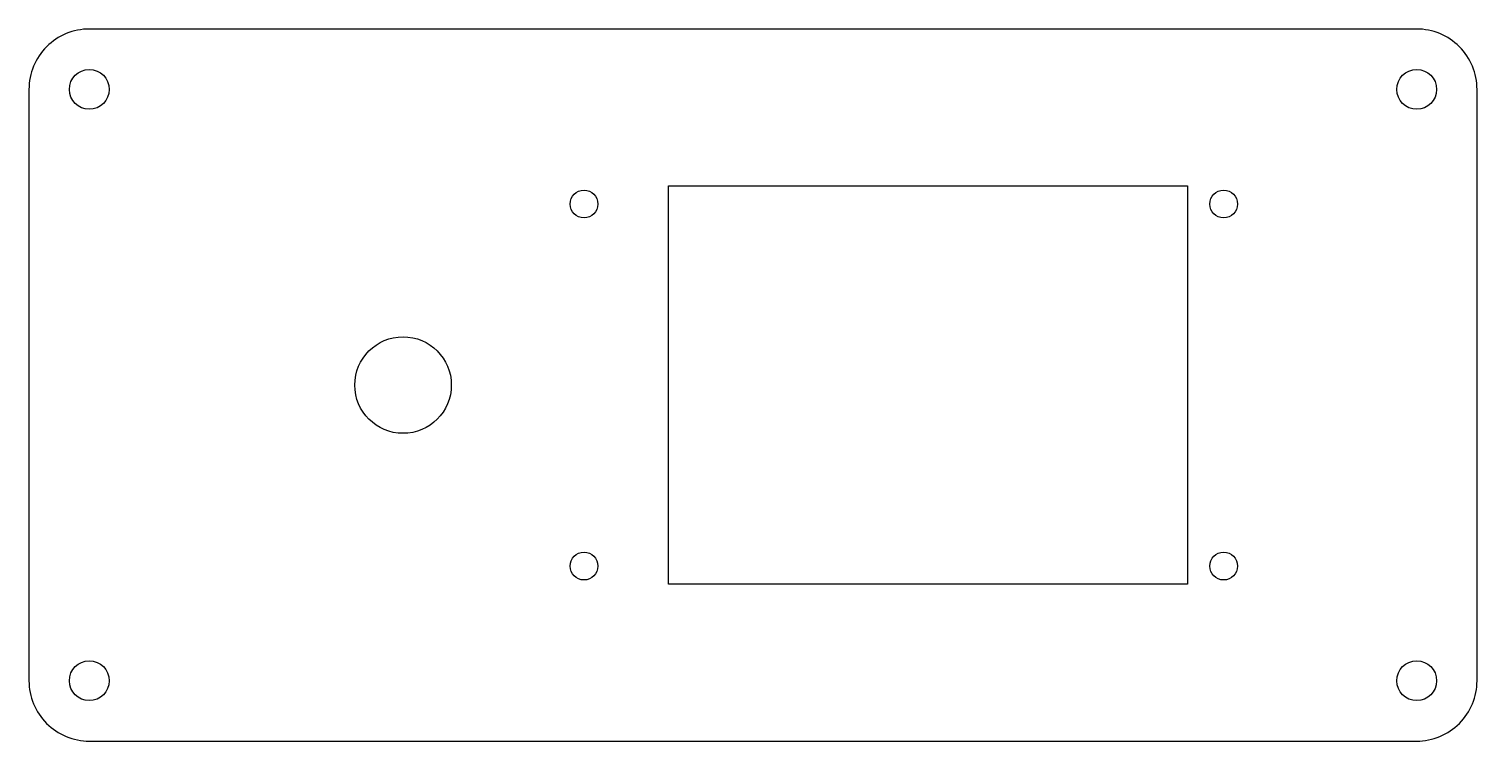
# Model space of a CAD drawing. Header units: millimetres. Extents: x -260 to -140, y -76 to -17.
import ezdxf

# ---------------------------------------------------------------- set-up
doc = ezdxf.new("R2010")
doc.units = ezdxf.units.MM
doc.layers.get('0').update_dxf_attribs({"linetype": 'CONTINUOUS'})

msp = doc.modelspace()

# ---------------------------------------------------------------- linework, layer by layer
msp.add_lwpolyline([(-140, -22.28, 0.414214), (-145, -17.28), (-255, -17.28, 0.414214), (-260, -22.28), (-260, -71.28, 0.414214), (-255, -76.28), (-145, -76.28, 0.414214), (-140, -71.28)], format="xyb", close=True)
msp.add_lwpolyline([(-164, -30.28), (-164, -63.28), (-207, -63.28), (-207, -30.28)], close=True)
for centre, radius in [((-255, -22.28), 1.65), ((-145, -22.28), 1.65), ((-214, -31.78), 1.15), ((-161, -31.78), 1.15), ((-229, -46.78), 4), ((-214, -61.78), 1.15), ((-161, -61.78), 1.15), ((-255, -71.28), 1.65), ((-145, -71.28), 1.65)]:
    msp.add_circle(centre, radius)

doc.saveas('drawing.dxf')
